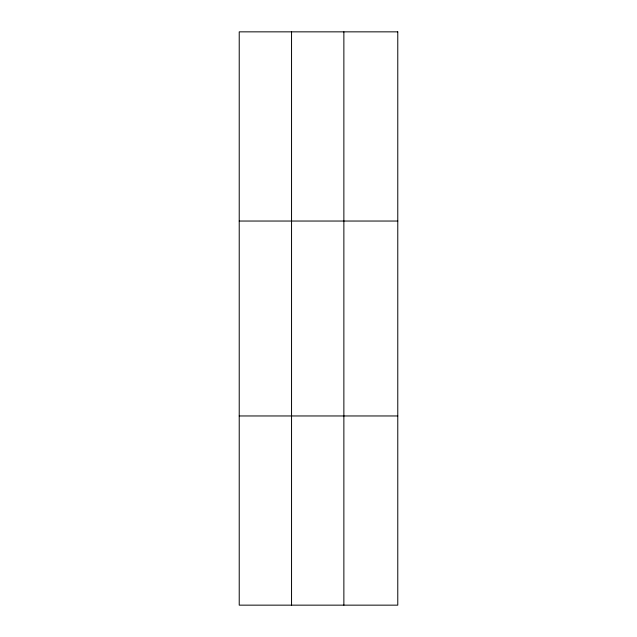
<?xml version="1.0" encoding="UTF-8"?>
<svg xmlns="http://www.w3.org/2000/svg" width="637" height="637" viewBox="0 0 637 637"><rect width="100%" height="100%" fill="white"/><g stroke="black" fill="none" stroke-linecap="round" stroke-linejoin="round"><path stroke-width="0.96" d="M291.547 31.85L291.547 605.15M343.869 31.85L343.869 605.15M239.225 221.039L397.775 221.039M239.225 415.961L397.775 415.961M397.775 31.85L397.775 605.15L239.225 605.15L239.225 31.85L397.775 31.85"/></g></svg>
